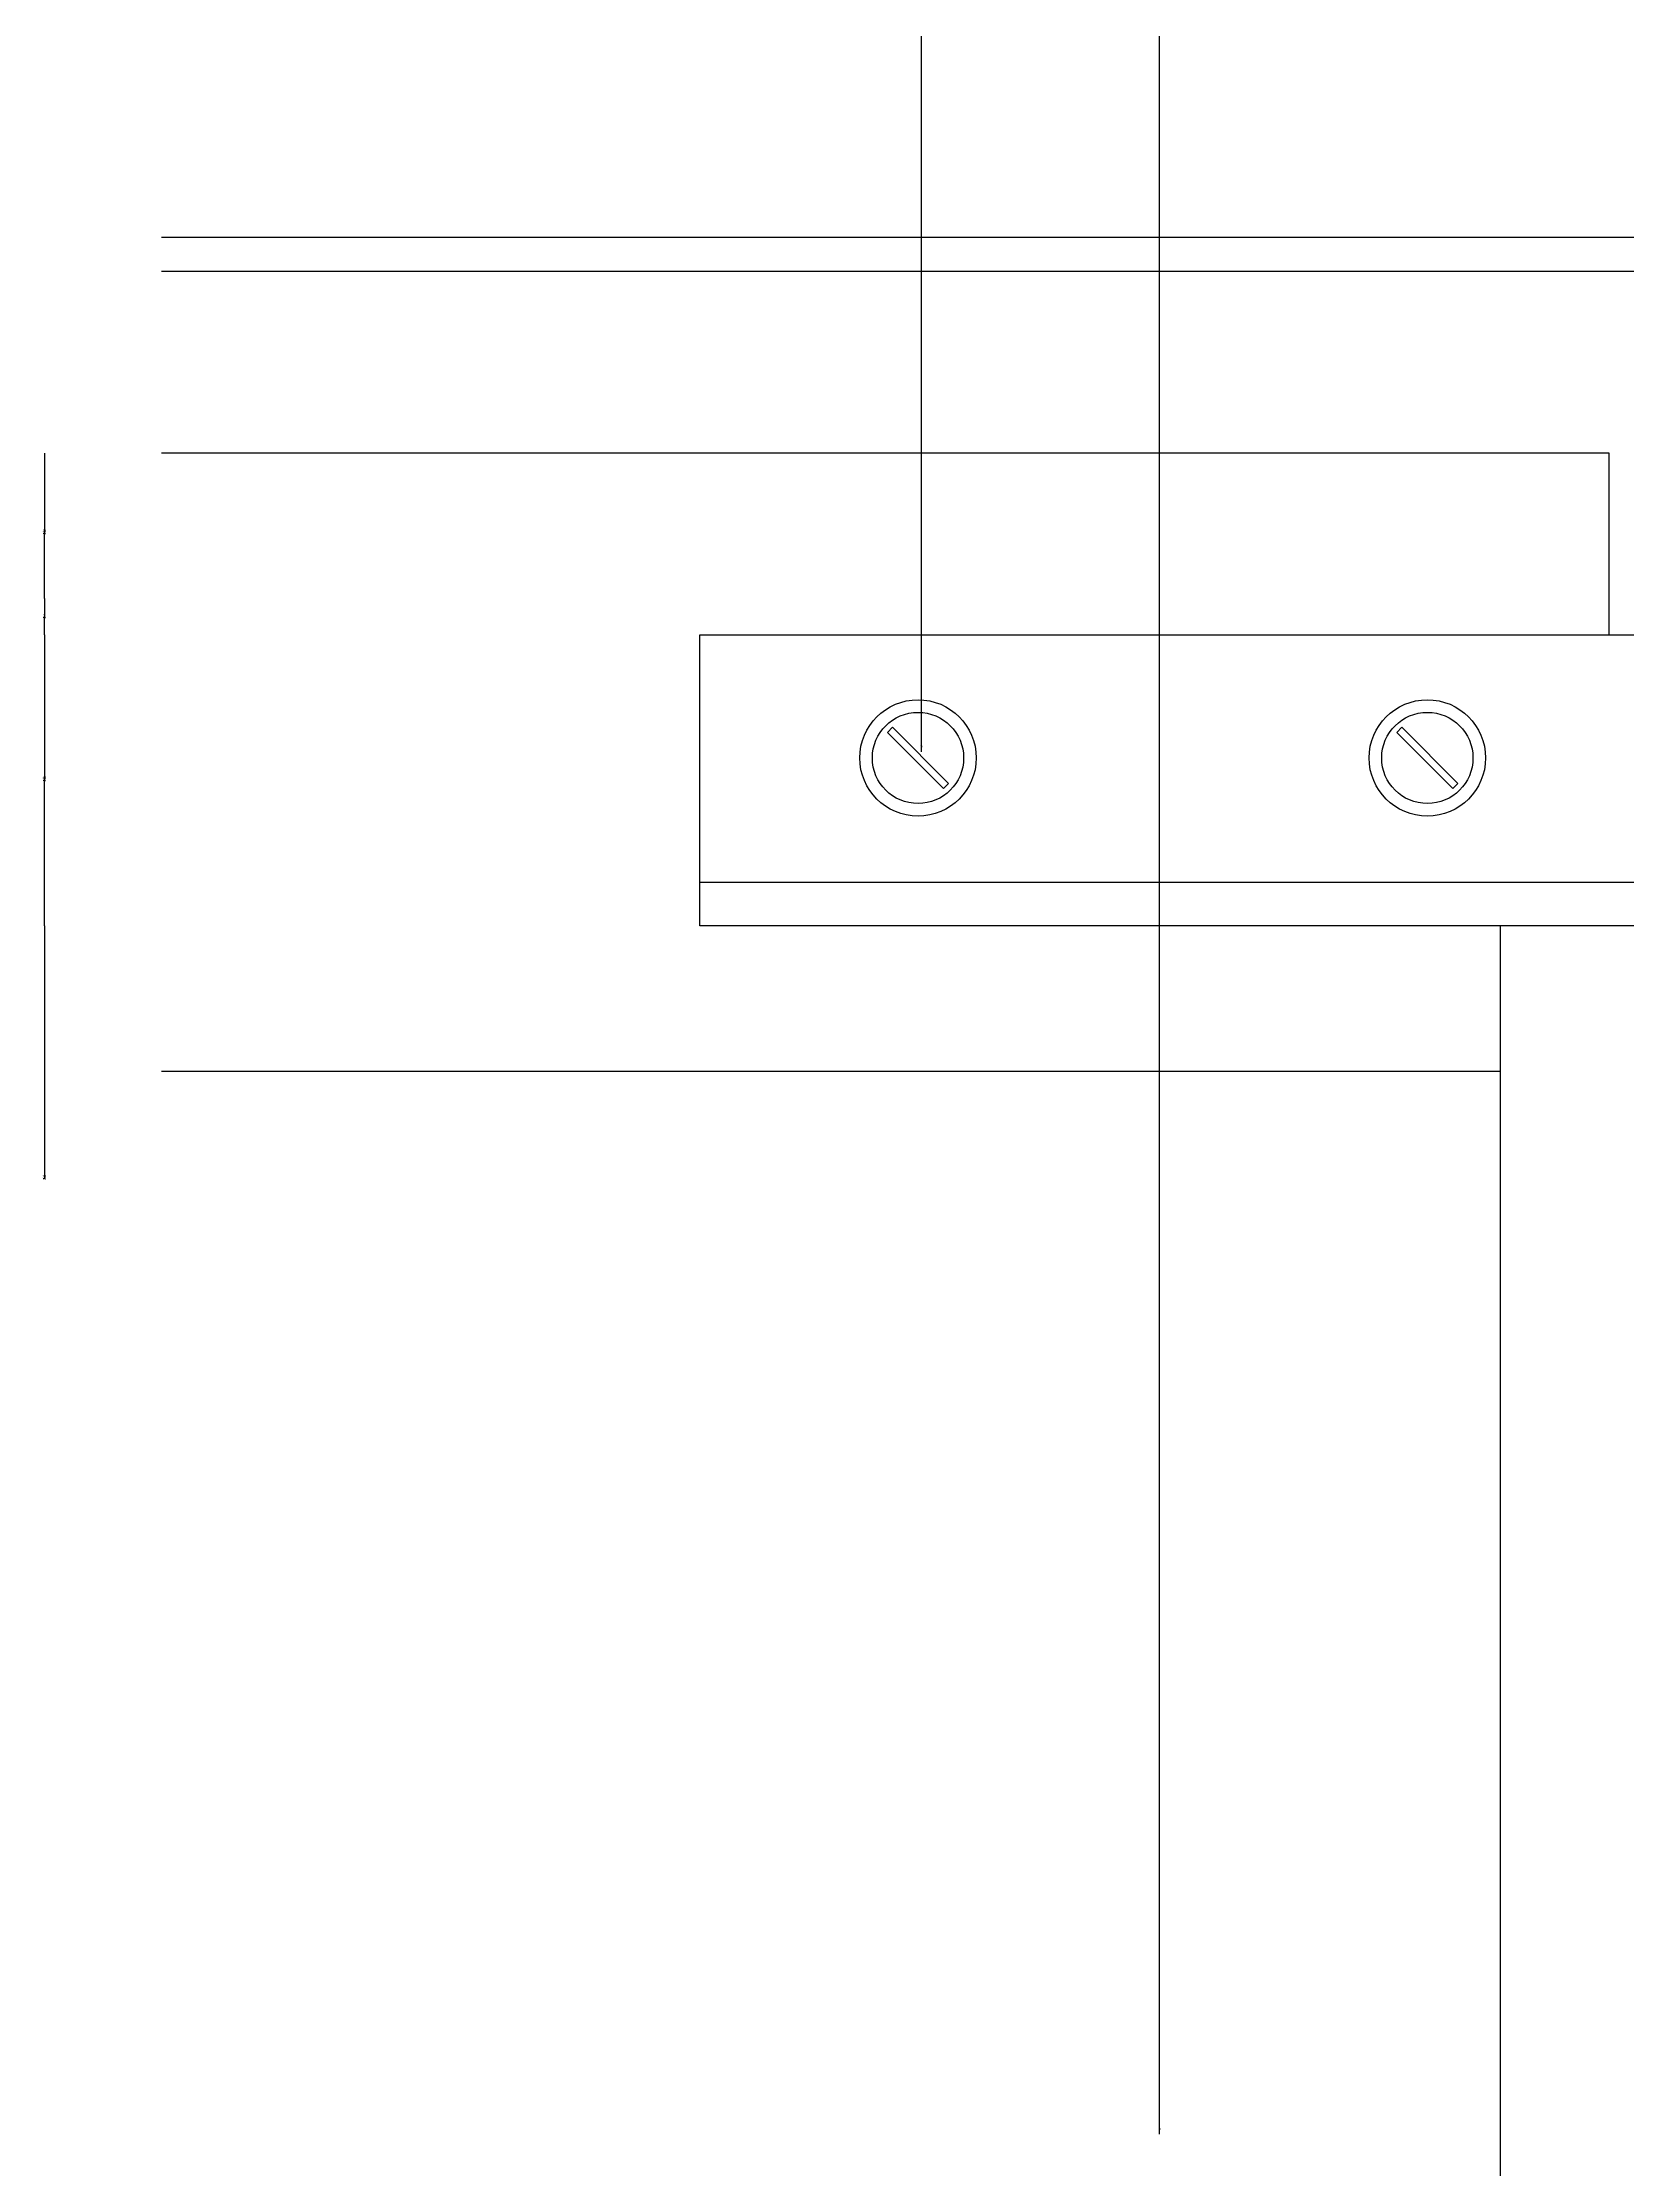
# Model space of a CAD drawing. Header units: metres. Extents: x 0 to 5442, y 0 to 7067.
# Drawn here: x 798 to 1451, y 2577 to 3454 of the extents above; entities that cross this region are included whole.
import ezdxf

# ---------------------------------------------------------------- set-up
doc = ezdxf.new("R2010")
doc.units = ezdxf.units.M
for name, color, linetype in [('2', 2, 'Continuous'), ('3', 3, 'Continuous'), ('7', 7, 'Continuous'), ('BH', 3, 'Continuous'), ('DIM', 3, 'Continuous')]:
    doc.layers.add(name, color=color, linetype=linetype)
doc.dimstyles.get("Standard").update_dxf_attribs({"dimtxt": 2.5, "dimasz": 2.5, "dimexe": 1.25, "dimexo": 0.625, "dimtad": 1, "dimcen": 2.5, "dimazin": 3, "dimtfac": 1, "dimtmove": 0, "dimatfit": 3})

# ---------------------------------------------------------------- blocks, each defined once
blk = doc.blocks.new('*D16')
for p, q in [((798.4, 3089.5), (798.4, 2985.15)), ((798.4, 3029.5), (798.4, 2985.15)), ((798.15, 2985.15), (797.9, 2985.15)), ((798.4, 2985.15), (798.4, 2985.15)), ((798.65, 2985.15), (798.9, 2985.15))]:
    blk.add_line(p, q)
at = {"layer": 'Defpoints'}
for p in [(798.4, 3089.5), (798.4, 3029.5), (798.4, 2985.15)]:
    blk.add_point(p, dxfattribs=at)
at = {"layer": 'DIM', "insert": (798.4, 2986.275), "char_height": 1, "attachment_point": 5}
blk.add_mtext('20', dxfattribs=at)
blk = doc.blocks.new('*D17')
for p, q in [((798.4, 3224.5), (798.4, 3216.66)), ((798.15, 3216.66), (797.9, 3216.66)), ((798.4, 3209.5), (798.4, 3216.66)), ((798.4, 3216.66), (798.4, 3216.66)), ((798.65, 3216.66), (798.9, 3216.66))]:
    blk.add_line(p, q)
at = {"layer": 'Defpoints'}
for p in [(798.4, 3224.5), (798.4, 3216.66), (798.4, 3209.5)]:
    blk.add_point(p, dxfattribs=at)
at = {"layer": 'DIM', "insert": (798.4, 3217.785), "char_height": 1, "attachment_point": 5}
blk.add_mtext('5', dxfattribs=at)
blk = doc.blocks.new('*D18')
for p, q in [((798.4, 3284.5), (798.4, 3251.32)), ((798.15, 3251.32), (797.9, 3251.32)), ((798.4, 3224.5), (798.4, 3251.32)), ((798.4, 3251.32), (798.4, 3251.32)), ((798.65, 3251.32), (798.9, 3251.32))]:
    blk.add_line(p, q)
at = {"layer": 'Defpoints'}
for p in [(798.4, 3284.5), (798.4, 3251.32), (798.4, 3224.5)]:
    blk.add_point(p, dxfattribs=at)
at = {"layer": 'DIM', "insert": (798.4, 3252.445), "char_height": 1, "attachment_point": 5}
blk.add_mtext('20', dxfattribs=at)
blk = doc.blocks.new('*D19')
for p, q in [((798.4, 3209.5), (798.4, 3149.5)), ((798.15, 3149.5), (797.9, 3149.5)), ((798.4, 3089.5), (798.4, 3149.5)), ((798.4, 3149.5), (798.4, 3149.5)), ((798.65, 3149.5), (798.9, 3149.5))]:
    blk.add_line(p, q)
at = {"layer": 'Defpoints'}
for p in [(798.4, 3209.5), (798.4, 3149.5), (798.4, 3089.5)]:
    blk.add_point(p, dxfattribs=at)
at = {"layer": 'DIM', "insert": (798.4, 3150.625), "char_height": 1, "attachment_point": 5}
blk.add_mtext('40', dxfattribs=at)

msp = doc.modelspace()

# ---------------------------------------------------------------- hatches: boundary and pattern name
at = {"layer": 'BH'}
h = msp.add_hatch(dxfattribs=at)
h.set_pattern_fill('AR-RROOF', scale=500)
h.paths.add_polyline_path([(1398.6, 3029.5), (846.67, 3029.5), (846.67, 2217.46), (1398.6, 2241.09)])
h.paths.add_polyline_path([(2520.52, 3029.5), (1968.6, 3029.5), (1968.6, 2265.49), (2520.52, 2289.12)])
h.paths.add_polyline_path([(2520.52, 1988.84), (1968.6, 1965.21), (1968.6, 1019.24), (2520.52, 1019.24)])
h.paths.add_polyline_path([(1398.6, 1940.81), (846.67, 1917.18), (846.67, 1019.24), (1398.6, 1019.24)])

# ---------------------------------------------------------------- linework, layer by layer
at = {"layer": '2'}
msp.add_line((846.67, 3359.5), (2520.52, 3359.5), dxfattribs=at)
at = {"layer": '3'}
msp.add_line((1551.07, 3373.48), (846.67, 3373.48), dxfattribs=at)
msp.add_lwpolyline([(1068.6, 3107.5), (1068.6, 3209.5), (1566.6, 3209.5)], dxfattribs=at)
for points in [[(1171.23, 3148.28), (1148.09, 3171.42), (1145.97, 3169.3), (1169.1, 3146.16)], [(1381.23, 3148.28), (1358.09, 3171.42), (1355.97, 3169.3), (1379.1, 3146.16)]]:
    msp.add_lwpolyline(points, close=True, dxfattribs=at)
for centre, radius in [((1158.6, 3158.79), 24), ((1158.6, 3158.79), 18.81), ((1368.6, 3158.79), 24), ((1368.6, 3158.79), 18.81)]:
    msp.add_circle(centre, radius, dxfattribs=at)
at = {"layer": '7'}
for p, q in [((1398.6, 3089.5), (1398.6, 2241.09)), ((1398.6, 3029.5), (846.67, 3029.5))]:
    msp.add_line(p, q, dxfattribs=at)
msp.add_lwpolyline([(1443.6, 3209.5), (1443.6, 3284.5), (846.67, 3284.5)], dxfattribs=at)
msp.add_lwpolyline([(1584.6, 3089.5), (1068.6, 3089.5), (1068.6, 3107.5), (1566.6, 3107.5), (1566.6, 3209.5), (1584.6, 3209.5)], close=True, dxfattribs=at)

# ---------------------------------------------------------------- dimensions: what is measured, and where the dimension line sits
at = {"layer": 'DIM'}
for base, p1, p2, text, picture, middle in [((798.4, 3251.32), (798.4, 3284.5), (798.4, 3224.5), '20', '*D18', (798.4, 3252.445)), ((798.4, 3216.66), (798.4, 3224.5), (798.4, 3209.5), '5', '*D17', (798.4, 3217.785)), ((798.4, 3149.5), (798.4, 3209.5), (798.4, 3089.5), '40', '*D19', (798.4, 3150.625)), ((798.4, 2985.15), (798.4, 3089.5), (798.4, 3029.5), '20', '*D16', (798.4, 2986.275))]:
    dim = msp.add_linear_dim(base=base, p1=p1, p2=p2, text=text, dimstyle='Standard', dxfattribs=at)
    dim.commit()
    dim.dimension.update_dxf_attribs({"geometry": picture, "text_midpoint": middle})

# ---------------------------------------------------------------- leaders
for points in [[(1258.17, 2591.28), (1258.17, 4309.35)], [(1160.01, 3161.31), (1160.01, 4098.16)]]:
    msp.add_leader(points, dimstyle='Standard', dxfattribs=at)

doc.saveas('drawing.dxf')
